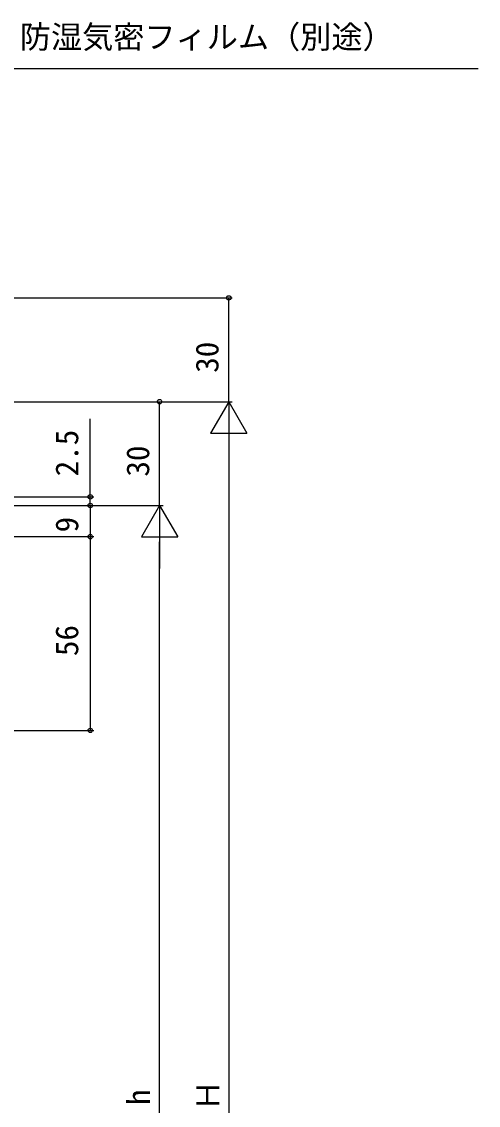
# Model space of a CAD drawing. Units: millimetres, scale not verified. Extents: x -525 to 525, y -783 to 779.
# Drawn here: x -92.2 to 39.7, y 201 to 514.1 of the extents above; entities that cross this region are included whole.
import ezdxf
from ezdxf.enums import TextEntityAlignment as Align

# ---------------------------------------------------------------- set-up
doc = ezdxf.new("R2010")
doc.units = ezdxf.units.MM
doc.header["$LTSCALE"] = 4
doc.layers.add('0-7_YKK_D', color=6, linetype='Continuous')
doc.styles.add('ＭＳ ゴシック', font='')
doc.styles.get('ＭＳ ゴシック').set_extended_font_data('MS Gothic')

msp = doc.modelspace()

# ---------------------------------------------------------------- linework, layer by layer
at = {"layer": '0-7_YKK_D'}
for p, q in [((-244.877, 434.326), (-31.377, 434.326)), ((-32.377, 404.326), (-32.377, 434.326)), ((-194.877, 404.326), (-31.377, 404.326)), ((-194.877, 404.326), (-31.377, 404.326)), ((-194.877, 404.326), (-51.377, 404.326)), ((-52.377, 374.326), (-52.377, 404.326)), ((-32.377, 404.326), (-37.627, 395.232)), ((-32.377, 404.326), (-27.127, 395.232)), ((-32.377, 404.326), (-32.377, 386.139)), ((-72.377, 376.826), (-72.377, 399.346)), ((-37.627, 395.232), (-27.127, 395.232)), ((-32.377, 393.826), (-32.377, 14.826)), ((-179.877, 376.826), (-71.377, 376.826)), ((-72.377, 374.326), (-72.377, 376.826)), ((-179.877, 374.326), (-51.377, 374.326)), ((-179.877, 374.326), (-71.377, 374.326)), ((-179.877, 374.326), (-51.377, 374.326)), ((-179.877, 374.326), (-71.377, 374.326)), ((-72.377, 374.326), (-72.377, 365.326)), ((-72.377, 374.326), (-72.377, 371.776)), ((-52.377, 374.326), (-57.627, 365.232)), ((-52.377, 374.326), (-47.127, 365.232)), ((-52.377, 374.326), (-52.377, 356.139)), ((-194.877, 365.326), (-71.377, 365.326)), ((-194.877, 365.326), (-71.377, 365.326)), ((-72.377, 365.326), (-72.377, 309.326)), ((-57.627, 365.232), (-47.127, 365.232)), ((-52.377, 44.826), (-52.377, 363.826)), ((-204.677, 309.326), (-71.377, 309.326))]:
    msp.add_line(p, q, dxfattribs=at)
msp.add_lwpolyline([(-125.377, 465.602), (-123.765, 467.578), (-96.815, 500.623), (39.69, 500.623)], dxfattribs=at)
for centre in [(-32.377, 434.326), (-52.377, 404.326), (-72.377, 376.826), (-72.377, 374.326), (-72.377, 374.326), (-72.377, 365.326), (-72.377, 365.326), (-72.377, 309.326)]:
    msp.add_circle(centre, 0.637, dxfattribs=at)

# ---------------------------------------------------------------- texts
at = {"layer": '0-7_YKK_D', "style": 'ＭＳ ゴシック'}
msp.add_text('防湿気密フィルム（別途）', height=6.598, dxfattribs=at).set_placement((-92.749, 504.466), align=Align.BOTTOM_LEFT)
for s, p in [('30', (-33.377, 412.678)), ('2.5', (-73.877, 382.761)), ('30', (-53.377, 382.678)), ('9', (-73.877, 366.553)), ('56', (-73.877, 330.806)), ('h', (-53.177, 201.053)), ('Ｈ', (-33.177, 199.314))]:
    msp.add_text(s, height=6.598, rotation=90, dxfattribs=at).set_placement(p, align=Align.BOTTOM_LEFT)

doc.saveas('drawing.dxf')
